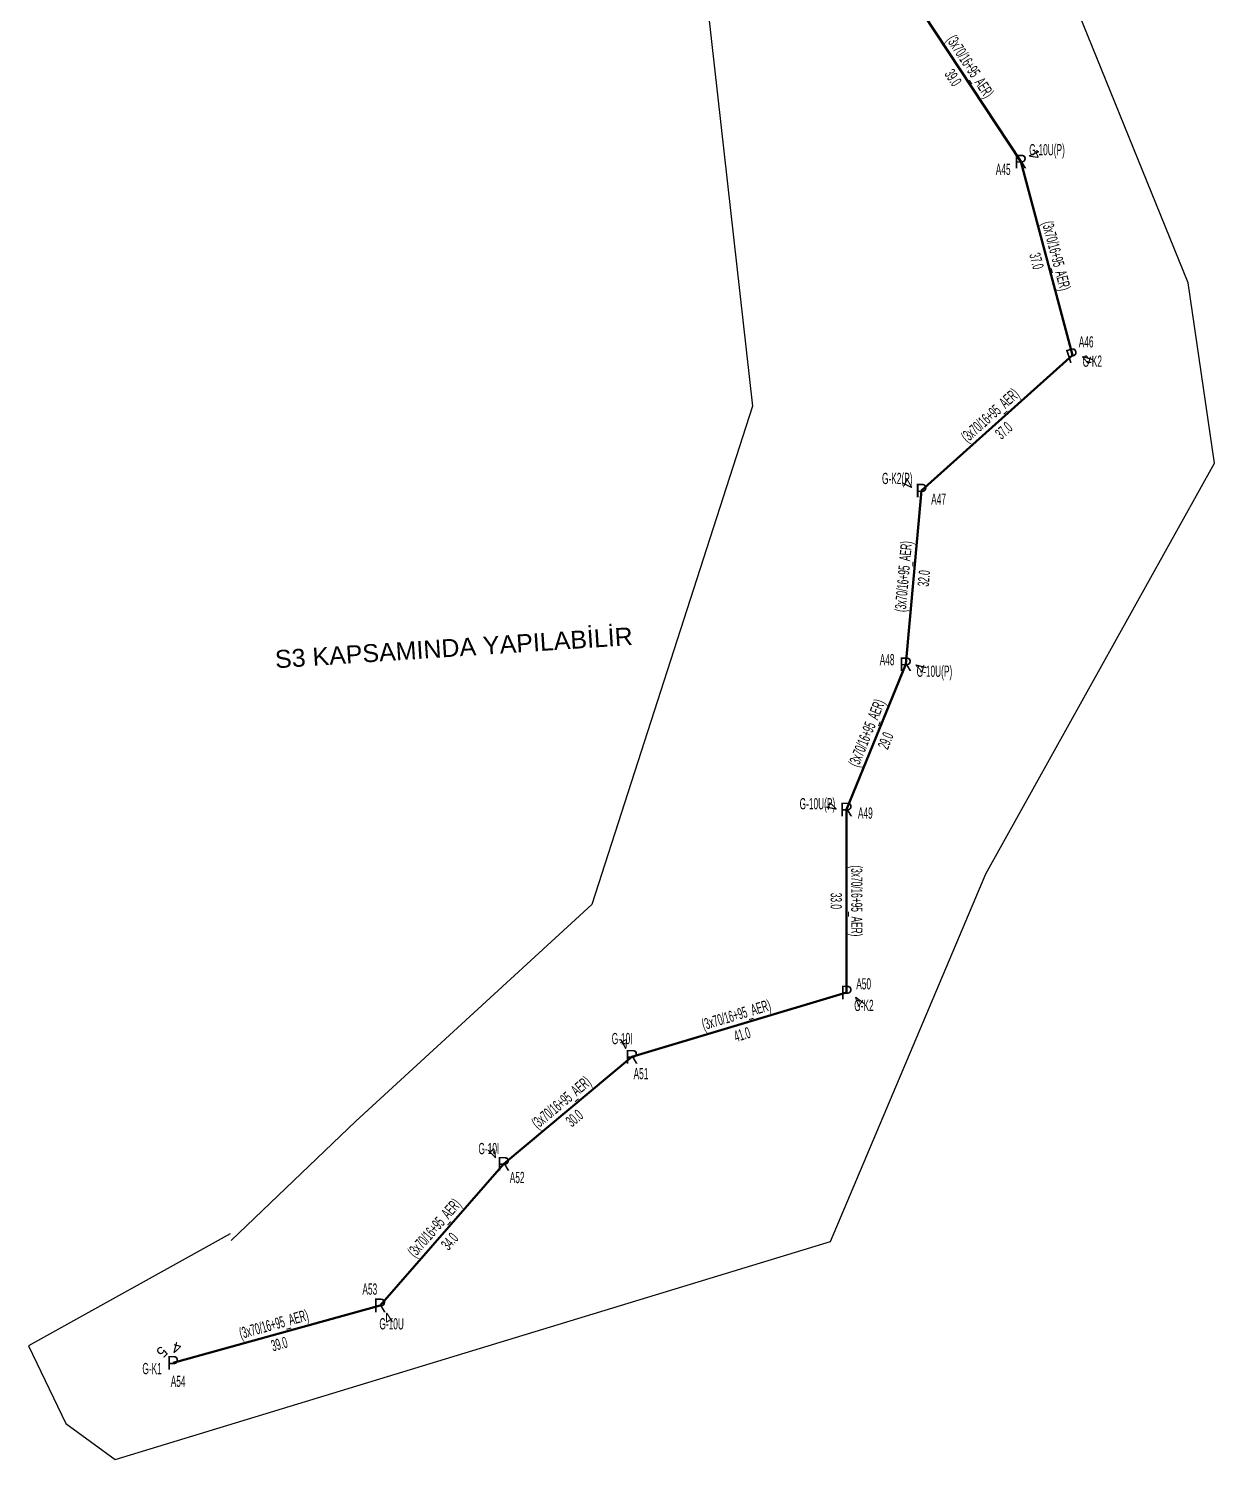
# Model space of a CAD drawing. Header units: millimetres. Extents: x 472380 to 475428, y 4017879 to 4021986.
# Drawn here: x 472379.7 to 472596.1, y 4021265.2 to 4021526.4 of the extents above; entities that cross this region are included whole.
import ezdxf
from ezdxf.enums import TextEntityAlignment as Align

# ---------------------------------------------------------------- set-up
doc = ezdxf.new("R2010")
doc.units = ezdxf.units.MM
for name, color, linetype, lineweight in [('DIREK_AG_MEVCUT', 120, 'Continuous', 25), ('HAT_AG_HAVAI_MEVCUT', 126, 'Continuous', 50), ('KULLANICI', 1, 'Continuous', 25)]:
    doc.layers.add(name, color=color, linetype=linetype, lineweight=lineweight)
doc.styles.add('Direk', font='B_CAD')
doc.styles.get("Standard").update_dxf_attribs({"font": 'Arial'})

msp = doc.modelspace()

# ---------------------------------------------------------------- linework, layer by layer
at = {"layer": 'HAT_AG_HAVAI_MEVCUT'}
for p, q in [((472560.782, 4021502.134), (472539.252, 4021534.819)), ((472570.222, 4021466.781), (472560.782, 4021502.134)), ((472542.669, 4021442.08), (472570.222, 4021466.781)), ((472539.805, 4021410.382), (472542.669, 4021442.08)), ((472528.996, 4021383.885), (472539.805, 4021410.382)), ((472528.998, 4021350.479), (472528.996, 4021383.885)), ((472489.825, 4021338.745), (472528.998, 4021350.479)), ((472466.436, 4021319.204), (472489.825, 4021338.745)), ((472443.853, 4021293.366), (472466.436, 4021319.204)), ((472406.072, 4021282.885), (472443.853, 4021293.366))]:
    msp.add_line(p, q, dxfattribs=at)
at = {"layer": 'KULLANICI', "color": 5, "flags": 128}
msp.add_lwpolyline([(472416.514957, 4021306.406448), (472379.718406, 4021285.96392), (472386.532582, 4021271.790433), (472395.527295, 4021265.248824), (472526.086908, 4021305.043613), (472554.433881, 4021372.095105), (472596.136638, 4021447.051042), (472591.358545, 4021480.017813), (472555.652263, 4021568.056968), (472550.755366, 4021617.84865), (472481.25077, 4021681.356771), (472467.894985, 4021755.22244), (472469.815272, 4021785.424386), (472432.975351, 4021781.949765), (472416.040713, 4021738.887397), (472447.037215, 4021632.556355), (472499.662377, 4021565.76288), (472511.806645, 4021457.476488), (472482.539363, 4021366.51436), (472439.423618, 4021326.991593), (472416.706461, 4021305.173912)], dxfattribs=at)

# ---------------------------------------------------------------- texts
at = {"layer": 'DIREK_AG_MEVCUT', "width": 0.53}
for s, p in [('G-10U(P)', (472565.595052, 4021504.293223)), ('A45', (472557.588626, 4021500.701394)), ('A46', (472572.731964, 4021469.220279)), ('G-K2', (472573.847176, 4021465.701194)), ('G-K2(P)', (472538.25838, 4021444.292859)), ('A47', (472545.797351, 4021440.510471)), ('A48', (472536.404253, 4021411.209597)), ('G-10U(P)', (472545.042614, 4021409.107387)), ('G-10U(P)', (472523.687801, 4021384.925885)), ('A49', (472532.430591, 4021383.211511)), ('A50', (472532.125585, 4021352.050054)), ('G-K2', (472532.179377, 4021348.11107)), ('G-10I', (472488.042185, 4021342.059286)), ('A51', (472491.483051, 4021335.662652)), ('G-10I', (472463.717061, 4021321.984184)), ('A52', (472468.883159, 4021316.701718)), ('A53', (472441.98921, 4021296.32848)), ('G-10U', (472445.972055, 4021289.997778)), ('G-K1', (472402.252375, 4021281.82538)), ('A54', (472407.007616, 4021279.512372))]:
    msp.add_text(s, height=2.05, dxfattribs=at).set_placement(p, align=Align.MIDDLE_CENTER)
at = {"layer": 'DIREK_AG_MEVCUT', "style": 'Direk'}
for s, p in [('R', (472560.782, 4021502.134)), ('P', (472542.669, 4021442.08)), ('R', (472539.805, 4021410.382)), ('R', (472528.996, 4021383.885)), ('P', (472528.998, 4021350.479)), ('R', (472489.825, 4021338.745)), ('R', (472466.436, 4021319.204)), ('R', (472443.853, 4021293.366)), ('P', (472406.072, 4021282.885))]:
    msp.add_text(s, height=2.5, dxfattribs=at).set_placement(p, align=Align.MIDDLE_CENTER)
at = {"layer": 'DIREK_AG_MEVCUT', "color": 32, "style": 'Direk'}
for s, rotation, p in [('4', 114.161877, (472563.336699, 4021503.280085)), ('4', 433.413151, (472572.905487, 4021465.981688)), ('4', 243.356556, (472540.166319, 4021443.335623)), ('4', 436.322511, (472542.525598, 4021409.719922)), ('4', 258.905632, (472526.248328, 4021384.423791)), ('4', 413.339326, (472531.24412, 4021348.807191)), ('4', 208.276622, (472488.498559, 4021341.210878)), ('4', 224.361912, (472464.478273, 4021321.205825)), ('4', 392.175296, (472445.344032, 4021290.996016)), ('5', 225.50479, (472404.074735, 4021284.847379)), ('4', 165.50479, (472406.772837, 4021285.595872))]:
    msp.add_text(s, height=2, rotation=rotation, dxfattribs=at).set_placement(p, align=Align.MIDDLE_CENTER)
at = {"layer": 'DIREK_AG_MEVCUT', "style": 'Direk'}
msp.add_text('P', height=2.5, rotation=17.775198, dxfattribs=at).set_placement((472570.222, 4021466.781), align=Align.MIDDLE_CENTER)
at = {"layer": 'HAT_AG_HAVAI_MEVCUT', "lineweight": 30, "width": 0.53}
for rotation, p in [(303.373566, (472550.727119, 4021518.94385)), (284.950405, (472566.323477, 4021484.676922)), (41.87642, (472555.878043, 4021455.063424)), (84.837274, (472540.390183, 4021426.307142)), (67.808054, (472533.613346, 4021397.45441)), (270.004232, (472529.847186, 4021367.181696)), (16.674029, (472509.167701, 4021345.426225)), (39.879089, (472477.585375, 4021329.626824)), (48.845555, (472454.504695, 4021306.84449)), (15.50529, (472424.735322, 4021288.944756))]:
    msp.add_text('(3x70/16+95_AER)', height=2.05, rotation=rotation, dxfattribs=at).set_placement(p, align=Align.CENTER)
for s, rotation, p in [('39.0', 303.373566, (472549.307446, 4021518.008688)), ('37.0', 284.950405, (472564.681023, 4021484.238351)), ('37.0', 41.87642, (472557.012838, 4021453.797627)), ('32.0', 84.837274, (472542.083286, 4021426.154168)), ('29.0', 67.808054, (472535.187417, 4021396.812302)), ('33.0', 270.004232, (472528.147186, 4021367.18157)), ('41.0', 16.674029, (472509.655476, 4021343.797706)), ('30.0', 39.879089, (472478.675363, 4021328.322245)), ('34.0', 48.845555, (472455.78469, 4021305.725735)), ('39.0', 15.50529, (472425.189779, 4021287.306626))]:
    msp.add_text(s, height=2.05, rotation=rotation, dxfattribs=at).set_placement(p, align=Align.TOP_CENTER)
at = {"layer": 'KULLANICI', "color": 5}
msp.add_text('S3 KAPSAMINDA YAPILABİLİR', height=3.265716, rotation=3.731423, dxfattribs=at).set_placement((472457.222615, 4021415.033494), align=Align.TOP_CENTER)

doc.saveas('drawing.dxf')
